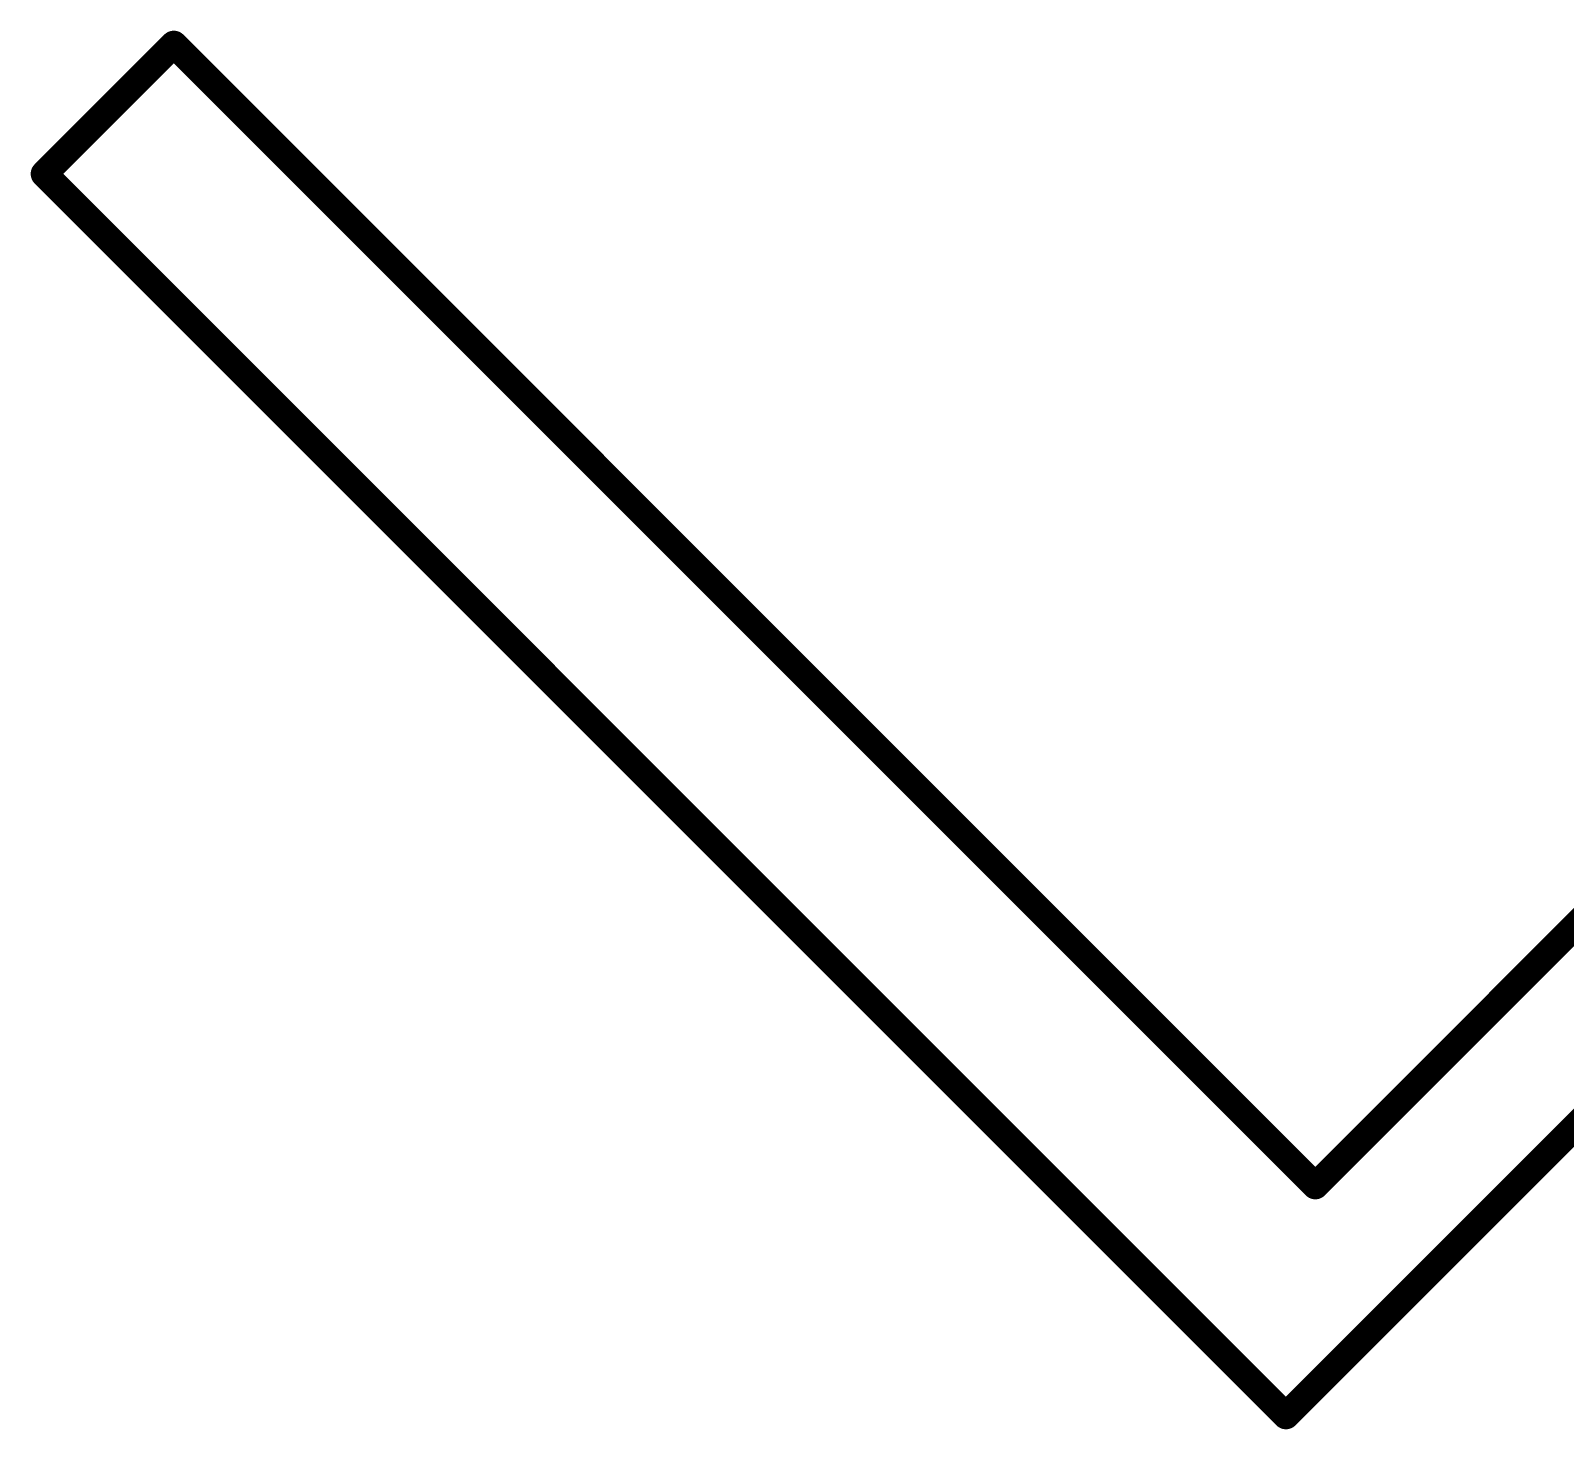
# Model space of a CAD drawing. Header units: millimetres. Extents: x 0 to 174, y 0 to 132.
# Drawn here: x 40.08 to 47.3, y 12.22 to 18.79 of the extents above; entities that cross this region are included whole.
import ezdxf

# ---------------------------------------------------------------- set-up
doc = ezdxf.new("R2010")
doc.units = ezdxf.units.MM
doc.layers.add('BottomOverlay', color=54, linetype='Continuous')

msp = doc.modelspace()

# ---------------------------------------------------------------- linework, layer by layer
at = {"layer": 'BottomOverlay'}
for p, q in [((40.1457, 18.1212), (40.7556, 18.7312)), ((40.7556, 18.7312), (46.1255, 13.3613)), ((45.9874, 12.2796), (40.1457, 18.1212)), ((46.1255, 13.3613), (48.589, 15.8247)), ((49.0608, 15.353), (45.9874, 12.2796))]:
    msp.add_line(p, q, dxfattribs=at)
at = {"layer": 'BottomOverlay', "const_width": 0.127}
for points in [[(40.1457, 18.1212), (40.7556, 18.7312)], [(40.7556, 18.7312), (46.1255, 13.3613)], [(40.1457, 18.1212), (45.9874, 12.2796)], [(46.1255, 13.3613), (48.589, 15.8247)], [(45.9874, 12.2796), (49.0608, 15.353)]]:
    msp.add_lwpolyline(points, dxfattribs=at)
at = {"layer": 'BottomOverlay', "const_width": 0.0635}
for points in [[(40.7239, 18.7312, 1), (40.7874, 18.7312, 1)], [(40.7239, 18.7312, 1), (40.7874, 18.7312, 1)], [(40.1139, 18.1212, 1), (40.1774, 18.1212, 1)], [(40.1139, 18.1212, 1), (40.1774, 18.1212, 1)], [(46.0938, 13.3613, 1), (46.1573, 13.3613, 1)], [(46.0938, 13.3613, 1), (46.1573, 13.3613, 1)], [(45.9556, 12.2796, 1), (46.0191, 12.2796, 1)], [(45.9556, 12.2796, 1), (46.0191, 12.2796, 1)]]:
    msp.add_lwpolyline(points, format="xyb", close=True, dxfattribs=at)

doc.saveas('drawing.dxf')
